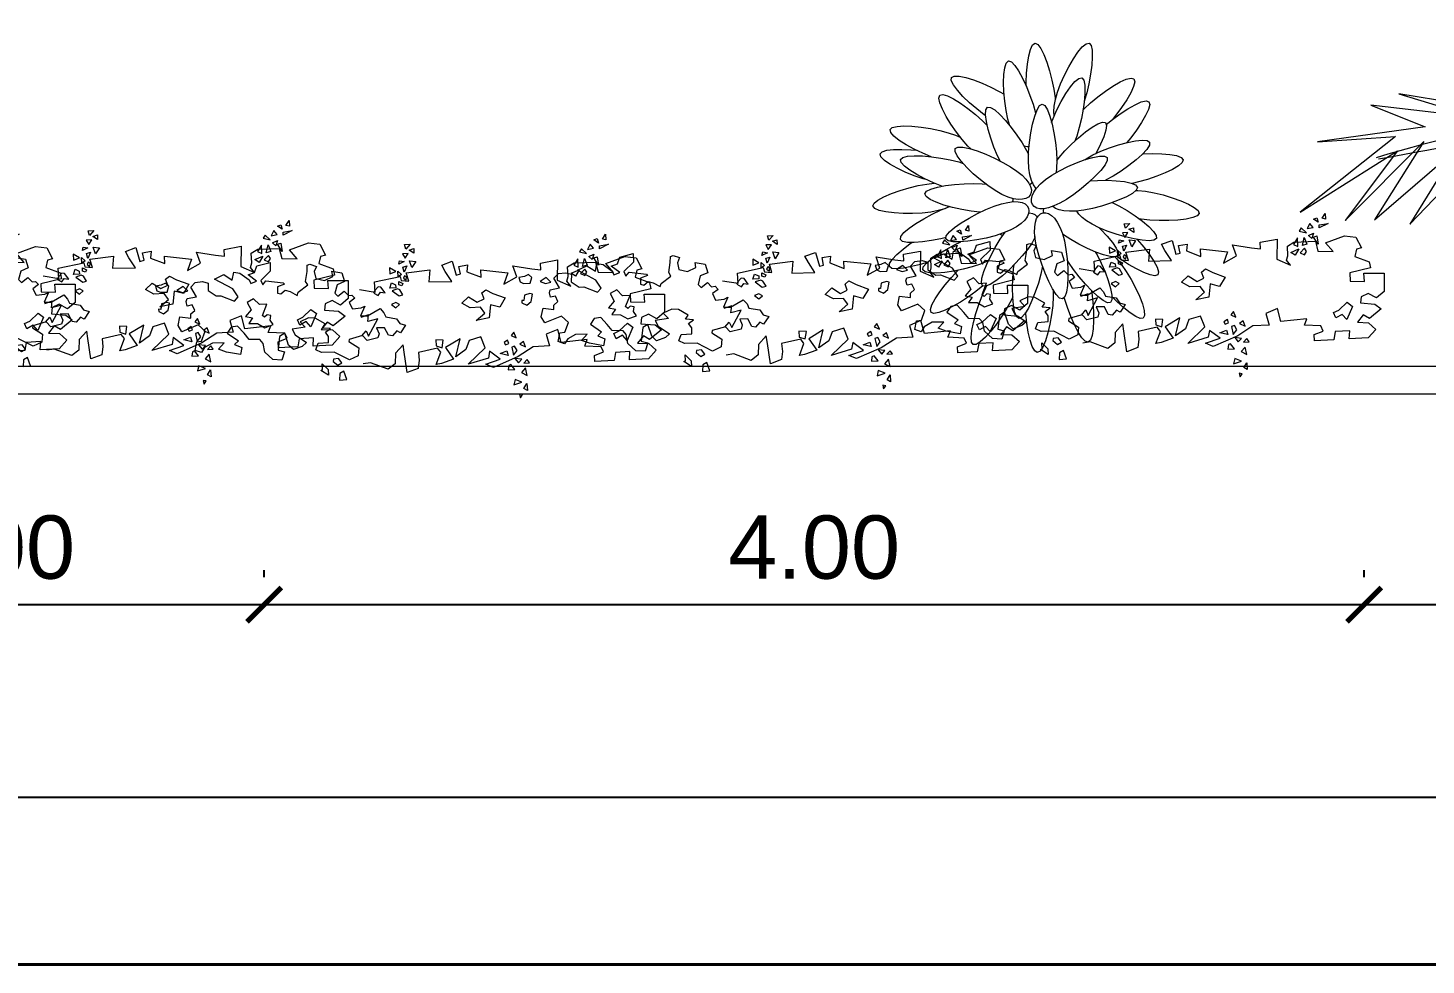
# Model space of a CAD drawing. Header units: millimetres. Extents: x -667 to -468, y -723 to -475.
# Drawn here: x -611.12 to -606.04, y -686.92 to -683.52 of the extents above; entities that cross this region are included whole.
import ezdxf

# ---------------------------------------------------------------- set-up
doc = ezdxf.new("R2010")
doc.units = ezdxf.units.MM
doc.layers.get('0').update_dxf_attribs({"lineweight": 9})
doc.layers.get('Defpoints').update_dxf_attribs({"lineweight": 0})
doc.layers.add('dinding', color=36, linetype='Continuous', lineweight=9)
doc.layers.add('NOTASI', color=250, linetype='Continuous', lineweight=5)
doc.layers.add('KOP', color=1, linetype='Continuous')
doc.layers.add('LANDSCAPE', color=7, linetype='Continuous', lineweight=9, true_color=0x002409)
doc.styles.get("Standard").update_dxf_attribs({"font": 'arial.ttf'})
doc.dimstyles.new('Copy of 1-100', dxfattribs={"dimtxt": 0.23, "dimasz": 0.125, "dimexe": 0.125, "dimexo": 0.1, "dimgap": 0.09, "dimtad": 1, "dimtoh": 1, "dimzin": 0, "dimdsep": 46, "dimtxsty": 'Standard', "dimblk": 'ARCHTICK', "dimcen": 0.09, "dimdle": 0.125, "dimclrt": 2, "dimadec": 0, "dimazin": 0, "dimtfac": 1, "dimtofl": 0, "dimtmove": 0, "dimatfit": 3, "dimldrblk": 'ARCHTICK', "dimfxl": 1, "dimtolj": 1, "dimtzin": 0, "dimarcsym": 0})

# ---------------------------------------------------------------- blocks, each defined once
blk = doc.blocks.new('EW2433')
at = {"layer": 'KOP', "color": 11, "ltscale": 0.1}
for p, q in [((500.4465, -209.5956), (483.0215, -209.5956)), ((483.0239, -209.5931), (500.4441, -209.5931))]:
    blk.add_line(p, q, dxfattribs=at)
blk = doc.blocks.new('_ArchTick')
at = {"color": 0, "linetype": 'ByBlock', "const_width": 0.15}
blk.add_lwpolyline([(-0.5, -0.5), (0.5, 0.5)], dxfattribs=at)
blk = doc.blocks.new('*D969')
at = {"layer": 'Defpoints', "color": 0}
for p in [(-621.7653, -686.3138), (-603.7653, -686.3138), (-603.7653, -686.3138)]:
    blk.add_point(p, dxfattribs=at)
at = {"layer": 'NOTASI', "color": 0, "lineweight": -2}
for p, q in [((-603.7653, -686.2138), (-603.7653, -686.1888)), ((-621.8903, -686.3138), (-603.6403, -686.3138)), ((-621.7653, -686.4138), (-621.7653, -686.4388))]:
    blk.add_line(p, q, dxfattribs=at)
at = {"layer": 'NOTASI', "color": 0, "lineweight": -2, "xscale": 0.125, "yscale": 0.125, "zscale": 0.125, "rotation": 180}
blk.add_blockref('_ArchTick', (-621.7653, -686.3138), dxfattribs=at)
at = {"layer": 'NOTASI', "color": 0, "lineweight": -2, "xscale": 0.125, "yscale": 0.125, "zscale": 0.125}
blk.add_blockref('_ArchTick', (-603.7653, -686.3138), dxfattribs=at)
at = {"layer": 'NOTASI', "color": 2, "insert": (-612.7653, -686.1064), "char_height": 0.23, "attachment_point": 5}
blk.add_mtext('\\A1;18.00', dxfattribs=at)
blk = doc.blocks.new('*D973')
at = {"layer": 'Defpoints', "color": 0}
for p in [(-612.2653, -685.6138), (-610.2653, -685.6138), (-610.2653, -685.6138)]:
    blk.add_point(p, dxfattribs=at)
at = {"layer": 'NOTASI', "color": 0, "lineweight": -2}
for p, q in [((-612.2653, -685.5138), (-612.2653, -685.4888)), ((-610.2653, -685.5138), (-610.2653, -685.4888)), ((-612.3903, -685.6138), (-610.1403, -685.6138))]:
    blk.add_line(p, q, dxfattribs=at)
at = {"layer": 'NOTASI', "color": 0, "lineweight": -2, "xscale": 0.125, "yscale": 0.125, "zscale": 0.125, "rotation": 180}
blk.add_blockref('_ArchTick', (-612.2653, -685.6138), dxfattribs=at)
at = {"layer": 'NOTASI', "color": 0, "lineweight": -2, "xscale": 0.125, "yscale": 0.125, "zscale": 0.125}
blk.add_blockref('_ArchTick', (-610.2653, -685.6138), dxfattribs=at)
at = {"layer": 'NOTASI', "color": 2, "insert": (-611.2653, -685.4064), "char_height": 0.23, "attachment_point": 5}
blk.add_mtext('\\A1;2.00', dxfattribs=at)
blk = doc.blocks.new('*D974')
at = {"layer": 'Defpoints', "color": 0}
for p in [(-610.2653, -685.6138), (-606.2653, -685.6138), (-606.2653, -685.6138)]:
    blk.add_point(p, dxfattribs=at)
at = {"layer": 'NOTASI', "color": 0, "lineweight": -2}
for p, q in [((-610.2653, -685.5138), (-610.2653, -685.4888)), ((-606.2653, -685.5138), (-606.2653, -685.4888)), ((-610.3903, -685.6138), (-606.1403, -685.6138))]:
    blk.add_line(p, q, dxfattribs=at)
at = {"layer": 'NOTASI', "color": 0, "lineweight": -2, "xscale": 0.125, "yscale": 0.125, "zscale": 0.125, "rotation": 180}
blk.add_blockref('_ArchTick', (-610.2653, -685.6138), dxfattribs=at)
at = {"layer": 'NOTASI', "color": 0, "lineweight": -2, "xscale": 0.125, "yscale": 0.125, "zscale": 0.125}
blk.add_blockref('_ArchTick', (-606.2653, -685.6138), dxfattribs=at)
at = {"layer": 'NOTASI', "color": 2, "insert": (-608.2653, -685.4064), "char_height": 0.23, "attachment_point": 5}
blk.add_mtext('\\A1;4.00', dxfattribs=at)
blk = doc.blocks.new('*D975')
at = {"layer": 'Defpoints', "color": 0}
for p in [(-606.2653, -685.6138), (-604.7653, -685.6138), (-604.7653, -685.6138)]:
    blk.add_point(p, dxfattribs=at)
at = {"layer": 'NOTASI', "color": 0, "lineweight": -2}
for p, q in [((-606.2653, -685.5138), (-606.2653, -685.4888)), ((-604.7653, -685.5138), (-604.7653, -685.4888)), ((-606.3903, -685.6138), (-604.6403, -685.6138))]:
    blk.add_line(p, q, dxfattribs=at)
at = {"layer": 'NOTASI', "color": 0, "lineweight": -2, "xscale": 0.125, "yscale": 0.125, "zscale": 0.125, "rotation": 180}
blk.add_blockref('_ArchTick', (-606.2653, -685.6138), dxfattribs=at)
at = {"layer": 'NOTASI', "color": 0, "lineweight": -2, "xscale": 0.125, "yscale": 0.125, "zscale": 0.125}
blk.add_blockref('_ArchTick', (-604.7653, -685.6138), dxfattribs=at)
at = {"layer": 'NOTASI', "color": 2, "insert": (-605.5153, -685.4064), "char_height": 0.23, "attachment_point": 5}
blk.add_mtext('\\A1;1.50', dxfattribs=at)
blk = doc.blocks.new('fg')
for points in [[(1357.3, 1853.5), (1357, 1875.9), (1359.6, 1937.7), (1365.3, 1996.7), (1373.9, 2049.1), (1385.2, 2091.6), (1399, 2120.3), (1415.1, 2131.9), (1433.2, 2123.7), (1452.5, 2098.3), (1472.1, 2058.9), (1491.2, 2009.2), (1508.9, 1952.6), (1524.4, 1892.6), (1536.8, 1832.6), (1545.2, 1776.3)], [(1539.8, 1660.5), (1537.5, 1686.9), (1539.5, 1723.9), (1547, 1766.5), (1560.6, 1814.8), (1580.5, 1868.2), (1605.4, 1924), (1633.6, 1979), (1663.5, 2030.2), (1693.3, 2074.2), (1721.3, 2108), (1745.9, 2128.3), (1765.4, 2132), (1778.3, 2117.1), (1785.2, 2085.9), (1786.5, 2041.9), (1783.1, 1988.8), (1775.4, 1930), (1764.4, 1869), (1750.5, 1809.4), (1734.5, 1754.7)], [(1250.8, 1596), (1238.1, 1638.9), (1226.5, 1694.6), (1217.8, 1755.1), (1212.4, 1816.8), (1210.4, 1875.9), (1212.2, 1929.1), (1217.9, 1972.6), (1227.9, 2002.9), (1242.4, 2016.4), (1261.3, 2010.7), (1283.7, 1988), (1308.3, 1951.5), (1333.7, 1904.7), (1358.6, 1850.8), (1381.7, 1793.3), (1401.7, 1735.5), (1417.3, 1680.7)], [(1093.9, 1661.3), (1084.6, 1667.6), (1036.2, 1705), (989.4, 1745.4), (946.7, 1786.5), (911, 1825.8), (884.8, 1861), (870.8, 1889.7), (871.8, 1909.5), (889.3, 1918.6), (921.3, 1917.9), (964.3, 1908.8), (1015.1, 1892.9), (1070.5, 1871.7), (1127.2, 1846.5), (1181.8, 1819), (1213.8, 1800.6)], [(1522.4, 1617.7), (1532, 1643.2), (1557.1, 1698.9), (1585.5, 1753.8), (1615.5, 1804.9), (1645.5, 1848.8), (1673.6, 1882.5), (1698.3, 1902.8), (1717.7, 1906.4), (1730.7, 1891.4), (1737.4, 1860.2), (1738.6, 1816.3), (1735, 1763.1), (1727.2, 1704.3), (1715.9, 1643.4), (1701.8, 1583.8), (1685.7, 1529.1)], [(1725.8, 1696.9), (1733.7, 1705.8), (1775, 1744.9), (1821.9, 1784.1), (1871.5, 1821.1), (1920.8, 1853.9), (1966.9, 1880.3), (2007, 1898.3), (2038, 1905.8), (2057.1, 1900.6), (2062.2, 1881.4), (2054.6, 1850.4), (2036.5, 1810.4), (2010, 1764.1), (1977.3, 1714.7), (1940.5, 1664.8), (1917.9, 1637)], [(996.7, 1445.5), (978.5, 1463), (941, 1505.8), (903.7, 1554.2), (868.6, 1605.2), (837.8, 1655.7), (813.1, 1702.9), (796.7, 1743.6), (790.5, 1774.9), (796.4, 1793.8), (815.7, 1798.1), (846.4, 1789.3), (885.8, 1769.7), (930.9, 1741.4), (979.1, 1706.8), (1027.5, 1668.1), (1073.4, 1627.6), (1104.6, 1596.9)], [(1422.2, 1188.2), (1419.7, 1190.6), (1404.8, 1212.6), (1392, 1241.3), (1381.8, 1277), (1374.9, 1319.7), (1372, 1369.8), (1373.3, 1426.7), (1378.6, 1487.6), (1387.3, 1548.8), (1398.8, 1606.9), (1412.6, 1658.3), (1428.1, 1699.4), (1444.7, 1726.6), (1461.8, 1736.5), (1479, 1726.6), (1495.7, 1699.4), (1511.3, 1658.3), (1525.4, 1606.9), (1537.4, 1548.8), (1546.9, 1487.6), (1553.2, 1426.7), (1556, 1369.8)], [(1545.2, 1776.3), (1546.3, 1762.3)], [(1734.5, 1754.7), (1733.5, 1751.8)], [(1877.6, 1603.9), (1918.4, 1637.4), (1968.3, 1674), (2017.8, 1706.4), (2064.2, 1732.5), (2104.4, 1750.1), (2135.5, 1757.3), (2154.6, 1752), (2159.5, 1732.8), (2151.6, 1701.8), (2133.2, 1661.9), (2106.3, 1615.9), (2073.2, 1566.7), (2036, 1517.1), (2010.5, 1486.4)], [(1187.9, 1367.3), (1171.5, 1400.5), (1147.9, 1456.8), (1127.1, 1515.1), (1110.2, 1571.8), (1098.5, 1623.7), (1093.1, 1667.3), (1095.1, 1699.1), (1105.7, 1715.9), (1125.5, 1715.1), (1152.9, 1698.7), (1185.9, 1669.6), (1222.2, 1630.7), (1259.9, 1584.9), (1296.8, 1535.1), (1330.8, 1484.2), (1359.7, 1435.1)], [(1417.3, 1680.7), (1418.6, 1674.3)], [(739.8, 1394.5), (685.5, 1416.9), (629.6, 1443.5), (577.6, 1471.9), (532.8, 1500.4), (498.2, 1527.5), (477.1, 1551.5), (472.9, 1570.8), (487.4, 1584.3), (518.4, 1592), (562.3, 1594.6), (615.5, 1592.7), (674.6, 1586.8), (735.8, 1577.4), (795.8, 1565.3), (851, 1550.9)], [(851, 1550.9), (898.4, 1534.8), (929.1, 1521.2)], [(1556, 1367.2), (1571.5, 1388.8), (1608.5, 1432.1), (1651.1, 1476), (1696.5, 1517.9), (1742.1, 1555.7), (1785.3, 1586.8), (1823.2, 1608.9), (1853.3, 1619.6), (1872.8, 1616.4), (1879.9, 1597.9), (1875.6, 1566.2), (1861.8, 1524.5), (1840.2, 1475.8), (1812.9, 1423.1), (1807.6, 1414.1)], [(1376.2, 1459.5), (1363.4, 1458.8), (1344.6, 1463.8), (1341.8, 1465.5)], [(1685.7, 1529.1), (1673.5, 1496.6)], [(1738.2, 1375), (1746.9, 1381.2), (1790.5, 1406.1), (1842, 1430.2), (1898.9, 1452.6), (1957.6, 1472), (2014.8, 1487.6), (2066.9, 1498.1), (2110.6, 1502.5), (2142.4, 1499.8), (2158.9, 1488.8), (2157.7, 1469), (2140.7, 1442), (2110.8, 1409.7), (2071.1, 1374.3), (2024.4, 1337.6), (1973.8, 1301.9), (1922.1, 1269.1), (1872.7, 1241.5)], [(713.4, 1243.9), (687.1, 1251.1), (629.4, 1271.1), (572.1, 1294.5), (518.6, 1319.8), (472.1, 1345.6), (436, 1370.6), (413.6, 1393.4), (408.2, 1412.4), (422, 1426.7), (452.5, 1436.2), (496.1, 1441.3), (549.4, 1442.5), (608.6, 1440), (643.9, 1436.7)], [(810.2, 1202.6), (754.9, 1224.6), (698.8, 1250.6), (646.5, 1278.4), (601.3, 1306.4), (566.4, 1333.1), (545.1, 1356.9), (540.6, 1376.1), (555, 1389.7), (585.9, 1397.8), (629.8, 1400.9), (683, 1399.6), (742.1, 1394.3), (803.5, 1385.7), (863.6, 1374.3), (918.9, 1360.5)], [(1184.9, 1373.5), (1180.8, 1370.9)], [(1359.7, 1435.1), (1372.9, 1408.5)], [(1556, 1369.8), (1554.9, 1319.7), (1551.7, 1291.4)], [(2113.8, 1413), (2116.6, 1413.2), (2178.4, 1415.4), (2237.6, 1414.2), (2290.6, 1409.6), (2333.8, 1401.6), (2363.5, 1390), (2376.3, 1374.8), (2369.5, 1356.2), (2345.6, 1335), (2307.9, 1312.5), (2259.8, 1289.6), (2204.7, 1267.6), (2146, 1247.6), (2087.2, 1230.6), (2044.7, 1220.9)], [(918.9, 1360.5), (948, 1351)], [(858.5, 1070.6), (827.9, 1057.2), (786.5, 1044.7), (737.3, 1035), (680.7, 1028.7), (619.6, 1025.8), (557.8, 1026.3), (498.7, 1029.9), (445.9, 1036.7), (403.1, 1046.5), (373.9, 1059.3), (361.8, 1075), (369.3, 1093.3), (394.1, 1113.4), (432.7, 1134.4), (481.7, 1155.3), (537.7, 1175), (597.1, 1192.6), (656.5, 1207), (712.6, 1217.4)], [(1061.1, 1034.7), (1056.9, 1034.8), (1000.2, 1040.8), (940, 1051), (879.6, 1064.6), (822.7, 1080.7), (772.6, 1098.6), (732.9, 1117.3), (707, 1136.1), (698.6, 1154), (709.8, 1170.3), (738.3, 1184.7), (780.5, 1197), (832.9, 1206.9), (891.7, 1214.2), (953.6, 1218.7), (1014.8, 1220.1), (1071.7, 1218.3)], [(712.6, 1217.4), (759.8, 1222.7)], [(1071.7, 1218.3), (1097.5, 1215.6)], [(1397.6, 1228.6), (1393.8, 1222.7), (1380.3, 1212.3)], [(1774.4, 1238.1), (1821.2, 1241), (1883, 1241.6), (1942.2, 1238.9), (1995, 1232.9), (2038, 1223.7), (2067.4, 1211.4), (2079.7, 1195.9), (2072.5, 1177.5), (2048.1, 1156.9), (2009.8, 1135.3), (1961.1, 1113.7), (1905.4, 1093.2), (1846.3, 1074.7), (1787.1, 1059.3), (1731.2, 1048)], [(1270.3, 1123.7), (1271, 1116.3), (1267.3, 1102)], [(1916, 1097), (1959.8, 1075.3), (2012.7, 1044.7), (2064.6, 1010.9), (2112.3, 975.9), (2153, 941.6), (2183.7, 910.2), (2201.4, 883.7), (2203.1, 863.9), (2186.8, 852.6), (2155.1, 849), (2111.3, 852.2), (2058.8, 861.2), (2001, 874.9), (1941.5, 892.3), (1883.7, 912.2), (1830.9, 933.8)], [(2070.2, 1175.5), (2081.5, 1175.5), (2131.4, 1170.9), (2187.5, 1161), (2246.8, 1146.6), (2306.1, 1128.8), (2361.8, 1108.6), (2410.5, 1087.3), (2448.8, 1065.8), (2473.2, 1045.3), (2480.4, 1026.8), (2468, 1011.3), (2438.6, 999), (2395.6, 989.7), (2342.7, 983.5), (2283.4, 980.4), (2221.5, 980.3), (2160.3, 983.1), (2103.6, 989)], [(836.5, 871), (802.3, 862.1), (741.7, 849.8), (683.1, 841.3), (630.1, 837.1), (586.2, 837.9), (554.9, 844.4), (539.9, 857.3), (543.4, 876.8), (563.5, 901.6), (597, 930.1), (640.7, 960.5), (691.5, 991.3), (746, 1020.7), (801.2, 1047.1), (854, 1068.7)], [(854, 1068.7), (859.1, 1070.4)], [(1372.9, 1028.3), (1379.6, 1029.4), (1398, 1026.9), (1413.3, 1019.1), (1425.4, 1006.2), (1428.6, 999.2)], [(1472.2, 1030.8), (1469.8, 1042.9), (1471.3, 1057.3)], [(1731.2, 1048), (1681.5, 1041.7), (1638.5, 1040.1), (1602.1, 1042.7), (1572.1, 1049), (1548.4, 1058.5), (1530.9, 1070.8), (1529.6, 1072.4)], [(1830.9, 933.8), (1786.1, 956.1), (1749.4, 978.5), (1720.5, 1000.9), (1699, 1022.7), (1685.6, 1042.2)], [(1828.2, 935.2), (1842.1, 922), (1882.9, 879.1), (1916.9, 838.2), (1941.5, 801.9), (1954.2, 772.6), (1952.3, 752.8), (1934.3, 744.5), (1902.5, 746.7), (1859.9, 757.6), (1809.8, 775.8), (1755.4, 799.5), (1700, 827.2), (1646.6, 857.1), (1598.5, 887.7)], [(2103.6, 989), (2091.5, 991.1)], [(717.5, 711), (670.1, 695.8), (612.9, 680.8), (560.6, 670.7), (516.9, 666.7), (485.1, 669.8), (468.8, 680.9), (470.2, 700.6), (487.4, 727.5), (517.6, 759.5), (557.6, 794.6), (604.6, 830.8), (614.1, 837.4)], [(1112.1, 719.6), (1107, 716.8), (1060.8, 697.3), (1006.7, 679.5), (947.5, 664.1), (886.9, 651.8), (828.3, 643.3), (775.3, 639.1), (731.4, 639.9), (700.2, 646.4), (685.1, 659.3), (688.7, 678.8), (708.8, 703.6), (742.3, 732.1), (786, 762.5), (836.7, 793.3), (891.3, 822.7), (931.7, 842)], [(1414.7, 873.5), (1395, 836.4), (1367.2, 794.7), (1331.8, 750.1), (1290.9, 704.7), (1247, 661.1), (1202.8, 621.7), (1160.8, 589), (1123.7, 565.6), (1094, 553.9), (1074.4, 556.3), (1066.6, 574.6), (1069.8, 606.3), (1082.1, 648.5), (1101.8, 698), (1127.3, 751.6), (1156.6, 806.2), (1188.3, 858.6), (1220.4, 905.7)], [(1187.5, 892.1), (1200.2, 886.4), (1204.6, 882.6)], [(1598.5, 887.7), (1593.6, 891.4)], [(2078.2, 857.9), (2080.5, 855.5), (2120.8, 808.5), (2156.8, 761.5), (2186.3, 717.2), (2207, 678.5), (2216.5, 648), (2212.6, 628.6), (2193.8, 622.3), (2162.4, 627.7), (2121.2, 643.1), (2073.3, 666.4), (2021.7, 695.8), (1969.5, 729.1), (1942.4, 748.3)], [(1805.5, 777.7), (1817.3, 757.6), (1844.8, 703), (1869.5, 646.3), (1890.3, 590.9), (1905.5, 539.9), (1914, 496.8), (1914.2, 464.9), (1904.7, 447.5), (1884.9, 446.9), (1856.4, 461.3), (1821.6, 488.1), (1782.6, 524.4), (1741.8, 567.5), (1701.6, 614.6), (1664.2, 663.1), (1631.9, 710)], [(1933.2, 744.6), (1943.1, 734.8), (1974.9, 696.1), (2007.3, 649.3), (2038.8, 596.9), (2067.9, 542.3), (2092.7, 488.5), (2111.8, 438.9), (2123.5, 396.6), (2126.1, 364.7), (2118, 346.7), (2098.3, 344.6), (2068.8, 356.8), (2032, 380.8), (1990.4, 414.1), (1946.5, 454), (1914, 486.6)], [(1075.1, 556.2), (1075, 556.1), (1031.1, 519.9), (981.6, 484), (929.7, 450.5), (878.2, 421.1), (830.4, 397.9), (789.2, 382.7), (757.7, 377.3), (739, 383.8), (735.3, 403.3), (744.9, 433.7), (765.8, 472.4), (795.3, 516.7), (831.4, 563.9), (871.4, 611.1), (913.3, 655.8), (915.1, 657.5)], [(1463.5, 683.6), (1452.6, 632.5), (1436.2, 573.6), (1416.3, 515), (1394.2, 460.1), (1371.2, 412.2), (1348.4, 374.6), (1327, 350.9), (1308.4, 344.4), (1293.3, 357.3), (1282, 387.1), (1274.2, 430.4), (1269.9, 483.5), (1268.8, 542.8), (1270.8, 604.7), (1275.8, 665.7), (1279.6, 693.6)], [(1271.2, 685.2), (1277.8, 680.3)], [(1631.9, 710), (1623.5, 724.4)], [(1095.3, 544.2), (1102.3, 557.1)], [(1269.8, 484.6), (1259.3, 460.5), (1232.2, 410.4), (1199.8, 358.6), (1164.2, 308), (1127.5, 261.5), (1091.9, 222), (1059.4, 192.4), (1032.2, 175.7), (1012.5, 174.7), (1001.7, 191.3), (999.2, 223.2), (1004, 266.9), (1014.8, 319), (1030.5, 376.2), (1049.9, 435.1), (1071.9, 492.2), (1095.3, 544.2)], [(1532.1, 531.6), (1533.1, 486.3), (1529.6, 429.5), (1522, 368.9), (1511, 308), (1497.3, 250.4), (1481.7, 199.6), (1464.7, 159.1), (1447.1, 132.5), (1429.5, 123.2), (1412.8, 133.8), (1397.1, 161.6), (1383.1, 203.3), (1370.9, 255.1), (1361.1, 313.6), (1353.9, 375.2), (1353.4, 382.8)], [(1779.9, 527.2), (1782.8, 511.4), (1790.2, 450.7), (1794.3, 389), (1795, 329.8), (1792.1, 276.7), (1785.4, 233.3), (1774.8, 203.2), (1760, 190), (1741.2, 196.1), (1719.3, 219.4), (1695.5, 256.4), (1671.2, 303.7), (1647.4, 358.1), (1625.6, 416.1), (1606.8, 474.3), (1604.8, 481.8)]]:
    blk.add_lwpolyline(points)
for points in [[(1255.5, 1329.8), (1297, 1301.7), (1330.3, 1274.6), (1356, 1248.6), (1374.4, 1224), (1385.9, 1201.2), (1390.9, 1180.4), (1389.9, 1161.9), (1383.3, 1146), (1371.4, 1133), (1354.4, 1123.6), (1332.6, 1118.2), (1306, 1117.6), (1274.9, 1122.3), (1239.4, 1133), (1199.7, 1150.3), (1156, 1174.9), (1108.8, 1206.8), (1060.5, 1244.2), (1013.7, 1284.6), (971, 1325.7), (935.2, 1365), (909, 1400.2), (895, 1428.9), (896, 1448.7), (913.6, 1457.8), (945.5, 1457.1), (988.6, 1448), (1039.4, 1432.1), (1094.8, 1410.9), (1151.4, 1385.7), (1206.1, 1358.2)], [(1619.4, 1118), (1576, 1093), (1537, 1074.9), (1502.4, 1063.1), (1472.3, 1057.3), (1446.7, 1057), (1425.8, 1061.5), (1409.6, 1070.5), (1398.2, 1083.5), (1391.8, 1099.9), (1390.7, 1119.3), (1395.4, 1141.2), (1406.5, 1165.4), (1424.3, 1191.3), (1449.5, 1218.5), (1482.4, 1246.6), (1523.6, 1275.2), (1572.9, 1303.7), (1627.7, 1330.8), (1684.5, 1355.3), (1740.1, 1375.7), (1791.1, 1390.6), (1834.3, 1398.8), (1866.2, 1398.8), (1883.6, 1389.3), (1884.1, 1369.5), (1869.4, 1341.1), (1842.5, 1306.3), (1805.9, 1267.6), (1762.6, 1227.1), (1715.2, 1187.1), (1666.6, 1150)], [(1148.9, 1073.1), (1196.4, 1088.8), (1238.3, 1098.5), (1274.6, 1102.9), (1305.2, 1102.4), (1330.3, 1097.6), (1349.9, 1088.8), (1363.9, 1076.7), (1372.4, 1061.7), (1375.4, 1044.3), (1372.5, 1025.1), (1363.3, 1004.6), (1347.6, 983.2), (1324.8, 961.5), (1294.6, 940), (1256.6, 919.2), (1210.4, 899.7), (1156.3, 881.9), (1097.2, 866.5), (1036.6, 854.2), (978, 845.7), (924.9, 841.5), (881, 842.3), (849.8, 848.8), (834.8, 861.7), (838.3, 881.2), (858.4, 906), (891.9, 934.5), (935.6, 964.9), (986.3, 995.7), (1040.9, 1025.1), (1096.1, 1051.5)], [(1425.2, 810.5), (1416, 859.8), (1411.9, 902.6), (1412.4, 939.1), (1417, 969.4), (1425.1, 993.6), (1436.4, 1011.8), (1450.3, 1024.1), (1466.3, 1030.5), (1483.9, 1031.2), (1502.5, 1025.8), (1521.7, 1014), (1540.8, 995.5), (1559.3, 970), (1576.5, 937.2), (1592.1, 896.8), (1605.3, 848.4), (1615.7, 792.4), (1623, 731.8), (1627.1, 670.1), (1627.8, 610.8), (1624.9, 557.7), (1618.3, 514.4), (1607.6, 484.3), (1592.9, 471.1), (1574, 477.2), (1552.1, 500.4), (1528.4, 537.4), (1504, 584.8), (1480.3, 639.2), (1458.4, 697.1), (1439.6, 755.4)]]:
    blk.add_lwpolyline(points, close=True)
blk = doc.blocks.new('SEMAK')
at = {"layer": 'LANDSCAPE', "lineweight": 5}
for p, q in [((489.1515, 51.826), (489.1637, 51.8539)), ((489.1726, 51.8034), (489.1515, 51.826)), ((489.1637, 51.8539), (489.1681, 51.8928)), ((489.1681, 51.8928), (489.1987, 51.8848)), ((489.2113, 51.817), (489.1726, 51.8034)), ((489.1987, 51.8848), (489.2107, 51.8621)), ((489.2107, 51.8621), (489.2113, 51.817)), ((489.281, 51.8239), (489.2891, 51.8589)), ((489.2865, 51.8048), (489.281, 51.8239)), ((489.3339, 51.8163), (489.2865, 51.8048)), ((489.2891, 51.8589), (489.326, 51.8656)), ((489.3244, 51.8801), (489.3394, 51.8793)), ((489.326, 51.8656), (489.3244, 51.8801)), ((489.3569, 51.848), (489.3339, 51.8163)), ((489.3394, 51.8793), (489.3569, 51.848)), ((489.1786, 51.7071), (489.2037, 51.7504)), ((489.2109, 51.6773), (489.1786, 51.7071)), ((489.2037, 51.7504), (489.2187, 51.7138)), ((489.2187, 51.7138), (489.2109, 51.6773)), ((489.4406, 51.7543), (489.3831, 51.7393)), ((489.3831, 51.7393), (489.3961, 51.6673)), ((489.4831, 51.7318), (489.4406, 51.7543)), ((489.4431, 51.6193), (489.4831, 51.7318)), ((489.1559, 51.6245), (489.1524, 51.5763)), ((489.1856, 51.6563), (489.1559, 51.6245)), ((489.2529, 51.6208), (489.1856, 51.6563)), ((489.2621, 51.6843), (489.2529, 51.6208)), ((489.2826, 51.6915), (489.2621, 51.6843)), ((489.3124, 51.686), (489.2826, 51.6915)), ((489.3069, 51.6525), (489.3124, 51.686)), ((489.3441, 51.6375), (489.3069, 51.6525)), ((489.3664, 51.6655), (489.3441, 51.6375)), ((489.3961, 51.6673), (489.3664, 51.6655)), ((489.4881, 51.5743), (489.4431, 51.6193)), ((489.5556, 51.6343), (489.5531, 51.6018)), ((489.6131, 51.6493), (489.5556, 51.6343)), ((489.6306, 51.6068), (489.6131, 51.6493)), ((489.1524, 51.5763), (489.1654, 51.537)), ((489.1654, 51.537), (489.2156, 51.5408)), ((489.2156, 51.5408), (489.2546, 51.4885)), ((489.5531, 51.6018), (489.4881, 51.5743)), ((489.5706, 51.5293), (489.5981, 51.5843)), ((489.5731, 51.4518), (489.5706, 51.5293)), ((489.5981, 51.5843), (489.6306, 51.6068)), ((489.1406, 51.4943), (489.1131, 51.4293)), ((489.1131, 51.4293), (489.1531, 51.3743)), ((489.2131, 51.3743), (489.1406, 51.4943)), ((489.2546, 51.4885), (489.2546, 51.457)), ((489.2546, 51.457), (489.2956, 51.3668)), ((489.4706, 51.3993), (489.5081, 51.4268)), ((489.5081, 51.4268), (489.5631, 51.3543)), ((489.6131, 51.4918), (489.5731, 51.4518)), ((489.6356, 51.4393), (489.6131, 51.4918)), ((489.6574, 51.346), (489.6356, 51.4393)), ((489.1531, 51.3743), (489.1006, 51.3618)), ((489.1006, 51.3618), (489.1099, 51.321)), ((489.2681, 51.3418), (489.2131, 51.3743)), ((489.2956, 51.3668), (489.2681, 51.3418)), ((489.4649, 51.3545), (489.4706, 51.3993)), ((489.5154, 51.3138), (489.4649, 51.3545)), ((489.5631, 51.3543), (489.5874, 51.381)), ((489.5874, 51.381), (489.6099, 51.3335)), ((489.6099, 51.3335), (489.6574, 51.346)), ((489.1099, 51.321), (489.1581, 51.2618)), ((489.1239, 51.267), (489.1109, 51.2223)), ((489.1699, 51.211), (489.1239, 51.267)), ((489.1581, 51.2618), (489.1831, 51.2518)), ((489.1831, 51.2518), (489.1699, 51.211)), ((489.2864, 51.2373), (489.3086, 51.282)), ((489.3271, 51.2), (489.2864, 51.2373)), ((489.3086, 51.282), (489.3609, 51.2578)), ((489.3609, 51.2578), (489.4036, 51.2988)), ((489.4036, 51.2988), (489.4149, 51.2523)), ((489.4149, 51.2523), (489.4501, 51.2783)), ((489.4501, 51.2783), (489.4539, 51.2205)), ((489.5581, 51.282), (489.5154, 51.3138)), ((489.5636, 51.2095), (489.5581, 51.282)), ((489.0664, 51.2055), (489.0479, 51.1135)), ((489.1109, 51.2223), (489.0664, 51.2055)), ((489.1056, 51.1155), (489.1651, 51.1823)), ((489.1651, 51.1823), (489.1966, 51.1713)), ((489.1966, 51.1713), (489.1706, 51.1488)), ((489.1706, 51.1488), (489.1894, 51.0325)), ((489.3271, 51.1498), (489.3271, 51.2)), ((489.4016, 51.1833), (489.3271, 51.1498)), ((489.3989, 51.152), (489.4149, 51.1703)), ((489.4049, 51.127), (489.3989, 51.152)), ((489.4149, 51.1703), (489.4016, 51.1833)), ((489.4539, 51.2205), (489.4854, 51.1723)), ((489.4854, 51.1723), (489.4669, 51.1145)), ((489.5896, 51.189), (489.5636, 51.2095)), ((489.6494, 51.1815), (489.5896, 51.189)), ((489.7014, 51.1293), (489.6494, 51.1815)), ((489.0479, 51.1135), (489.1056, 51.1155)), ((489.1989, 51.025), (489.2156, 51.0735)), ((489.2156, 51.0735), (489.2564, 51.0755)), ((489.2639, 51.053), (489.2396, 51.0233)), ((489.2564, 51.0755), (489.2639, 51.053)), ((489.4359, 51.133), (489.4049, 51.127)), ((489.4669, 51.1145), (489.4359, 51.133)), ((489.5284, 51.04), (489.5489, 51.0755)), ((489.5489, 51.0755), (489.6399, 51.0903)), ((489.6399, 51.0903), (489.6531, 51.0475)), ((489.6531, 51.0475), (489.7089, 51.068)), ((489.7089, 51.068), (489.7014, 51.1293)), ((489.1894, 51.0325), (489.1989, 51.025)), ((489.2396, 51.0233), (489.2509, 50.9898)), ((489.2509, 50.9898), (489.2789, 50.9433)), ((489.4959, 50.9), (489.5046, 50.9895)), ((489.5046, 50.9895), (489.5439, 50.971)), ((489.6101, 51.0178), (489.5284, 51.04)), ((489.5439, 50.971), (489.5991, 50.8968)), ((489.6419, 50.9878), (489.6101, 51.0178)), ((489.6234, 50.9265), (489.6419, 50.9878)), ((489.0796, 50.865), (489.0741, 50.8463)), ((489.1206, 50.8688), (489.0796, 50.865)), ((489.1876, 50.8818), (489.1206, 50.8688)), ((489.2119, 50.8688), (489.1876, 50.8818)), ((489.2584, 50.9358), (489.2119, 50.8688)), ((489.2789, 50.9433), (489.2584, 50.9358)), ((489.4336, 50.8745), (489.4576, 50.9328)), ((489.4386, 50.8295), (489.4336, 50.8745)), ((489.4576, 50.9328), (489.4959, 50.9)), ((489.5991, 50.8968), (489.6234, 50.9265)), ((489.0741, 50.8463), (489.0909, 50.8035)), ((489.0909, 50.8035), (489.1244, 50.8203)), ((489.1244, 50.8203), (489.1709, 50.813)), ((489.1709, 50.813), (489.1876, 50.7553)), ((489.4801, 50.7653), (489.4386, 50.8295)), ((489.5076, 50.7853), (489.4801, 50.7653)), ((489.5141, 50.731), (489.5076, 50.7853)), ((489.5366, 50.766), (489.5141, 50.731)), ((489.5666, 50.746), (489.5366, 50.766)), ((489.6081, 50.8193), (489.6066, 50.7485)), ((489.6506, 50.8368), (489.6081, 50.8193)), ((489.6706, 50.7993), (489.6506, 50.8368)), ((489.6731, 50.7143), (489.6706, 50.7993)), ((489.7864, 50.7995), (489.7471, 50.7995)), ((489.7471, 50.7995), (489.7881, 50.7603)), ((489.7919, 50.8105), (489.7864, 50.7995)), ((489.8274, 50.7603), (489.7919, 50.8105)), ((489.1281, 50.7013), (489.1429, 50.6343)), ((489.1634, 50.6975), (489.1281, 50.7013)), ((489.1876, 50.7553), (489.1634, 50.6975)), ((489.2024, 50.6193), (489.2211, 50.6715)), ((489.2211, 50.6715), (489.2769, 50.6883)), ((489.2994, 50.6695), (489.2676, 50.6248)), ((489.2769, 50.6883), (489.2994, 50.6695)), ((489.6066, 50.7485), (489.5666, 50.746)), ((489.7306, 50.6143), (489.6731, 50.7143)), ((489.7186, 50.6883), (489.7206, 50.7218)), ((489.7484, 50.666), (489.7186, 50.6883)), ((489.7206, 50.7218), (489.7354, 50.7238)), ((489.7354, 50.7238), (489.7634, 50.694)), ((489.7634, 50.694), (489.7484, 50.666)), ((489.7881, 50.7603), (489.8274, 50.7603)), ((489.8049, 50.656), (489.8194, 50.6835)), ((489.8194, 50.6835), (489.8644, 50.6885)), ((489.8644, 50.6885), (489.8619, 50.6385)), ((489.1429, 50.6343), (489.2024, 50.6193)), ((489.2676, 50.6248), (489.2974, 50.5988)), ((489.2974, 50.5988), (489.2956, 50.5745)), ((489.3179, 50.556), (489.3441, 50.595)), ((489.3441, 50.595), (489.3886, 50.5765)), ((489.3886, 50.5765), (489.3849, 50.517)), ((489.5719, 50.5175), (489.5931, 50.6093)), ((489.5931, 50.6093), (489.6081, 50.6118)), ((489.6081, 50.6118), (489.6531, 50.5468)), ((489.7056, 50.5543), (489.7306, 50.6143)), ((489.8619, 50.6385), (489.8049, 50.656)), ((489.2606, 50.5228), (489.2836, 50.4173)), ((489.2956, 50.5745), (489.3179, 50.556)), ((489.3739, 50.4928), (489.4389, 50.5243)), ((489.3849, 50.517), (489.3739, 50.4928)), ((489.4339, 50.4693), (489.4489, 50.5228)), ((489.4389, 50.5243), (489.4409, 50.4778)), ((489.5744, 50.5228), (489.5409, 50.4923)), ((489.5409, 50.4923), (489.5789, 50.4768)), ((489.6074, 50.489), (489.5719, 50.5175)), ((489.5934, 50.4145), (489.6074, 50.489)), ((489.6531, 50.5468), (489.7056, 50.5543)), ((489.7576, 50.4728), (489.7626, 50.5228)), ((489.2156, 50.4188), (489.1866, 50.2448)), ((489.2836, 50.4173), (489.2156, 50.4188)), ((489.2491, 50.396), (489.2751, 50.422)), ((489.2529, 50.3773), (489.2491, 50.396)), ((489.2751, 50.422), (489.2901, 50.4275)), ((489.3086, 50.3978), (489.2864, 50.381)), ((489.2901, 50.4275), (489.3086, 50.3978)), ((489.4409, 50.4778), (489.3961, 50.3903)), ((489.3961, 50.3903), (489.4259, 50.366)), ((489.4794, 50.4768), (489.4339, 50.4693)), ((489.4644, 50.4083), (489.4794, 50.4768)), ((489.5789, 50.4768), (489.4644, 50.4083)), ((489.5246, 50.42), (489.5654, 50.4053)), ((489.5264, 50.366), (489.5246, 50.42)), ((489.5654, 50.4053), (489.5934, 50.4145)), ((489.8076, 50.3578), (489.7576, 50.4728)), ((489.1256, 50.3123), (489.1666, 50.3123)), ((489.1526, 50.2713), (489.1256, 50.3123)), ((489.1666, 50.3123), (489.1526, 50.2713)), ((489.2616, 50.3183), (489.2276, 50.3048)), ((489.2276, 50.3048), (489.2411, 50.2773)), ((489.2919, 50.3513), (489.2529, 50.3773)), ((489.2616, 50.2773), (489.2616, 50.3183)), ((489.2696, 50.2655), (489.2806, 50.3028)), ((489.2806, 50.3028), (489.3179, 50.258)), ((489.2864, 50.381), (489.2919, 50.3513)), ((489.3609, 50.2823), (489.3719, 50.312)), ((489.3719, 50.312), (489.3961, 50.2843)), ((489.4259, 50.366), (489.4539, 50.355)), ((489.4539, 50.355), (489.4706, 50.2823)), ((489.5786, 50.342), (489.5264, 50.366)), ((489.5526, 50.286), (489.5841, 50.3158)), ((489.5841, 50.3158), (489.5786, 50.342)), ((489.6476, 50.2478), (489.7026, 50.3028)), ((489.7026, 50.3028), (489.7726, 50.3078)), ((489.7726, 50.3078), (489.8076, 50.3578)), ((488.9746, 50.2038), (488.9746, 50.1658)), ((489.0051, 50.1963), (488.9746, 50.2038)), ((489.0356, 50.2193), (489.0661, 50.2038)), ((489.0356, 50.1813), (489.0356, 50.2193)), ((489.0661, 50.2038), (489.0356, 50.1813)), ((489.1041, 50.2493), (489.0811, 50.2418)), ((489.0811, 50.2418), (489.0891, 50.2113)), ((489.0891, 50.2113), (489.1041, 50.2493)), ((489.1251, 50.2233), (489.1181, 50.1963)), ((489.1181, 50.1963), (489.1591, 50.2163)), ((489.1591, 50.2163), (489.1251, 50.2233)), ((489.1506, 50.2573), (489.1736, 50.2343)), ((489.1891, 50.2573), (489.1506, 50.2573)), ((489.1651, 50.2018), (489.1536, 50.0428)), ((489.2231, 50.1873), (489.1651, 50.2018)), ((489.1736, 50.2343), (489.1891, 50.2573)), ((489.1841, 50.2138), (489.1991, 50.2228)), ((489.1916, 50.2023), (489.1841, 50.2138)), ((489.1866, 50.2448), (489.2156, 50.2378)), ((489.2136, 50.2043), (489.1916, 50.2023)), ((489.1991, 50.2228), (489.2136, 50.2043)), ((489.2156, 50.2378), (489.2231, 50.1873)), ((489.2431, 50.2563), (489.2211, 50.2543)), ((489.2211, 50.2543), (489.2356, 50.2283)), ((489.2356, 50.2283), (489.2521, 50.2358)), ((489.2411, 50.2773), (489.2616, 50.2773)), ((489.2521, 50.2358), (489.2431, 50.2563)), ((489.2769, 50.2508), (489.2696, 50.2655)), ((489.3124, 50.232), (489.2769, 50.2508)), ((489.3179, 50.258), (489.3124, 50.232)), ((489.3756, 50.258), (489.3609, 50.2823)), ((489.3961, 50.2843), (489.3756, 50.258)), ((489.4706, 50.2823), (489.5041, 50.2618)), ((489.5041, 50.2618), (489.5171, 50.2245)), ((489.5171, 50.2245), (489.5674, 50.2618)), ((489.5674, 50.2618), (489.5526, 50.286)), ((489.6976, 50.2428), (489.6476, 50.2478)), ((489.8366, 50.2293), (489.6976, 50.2428)), ((489.8116, 50.1543), (489.8366, 50.2293)), ((488.9746, 50.1658), (489.0051, 50.1963)), ((489.0126, 50.1733), (489.0051, 50.1428)), ((489.0051, 50.1428), (489.0356, 50.1428)), ((489.0356, 50.1428), (489.0126, 50.1733)), ((489.0846, 50.1748), (489.0916, 50.1338)), ((489.1321, 50.1613), (489.0846, 50.1748)), ((489.0916, 50.1338), (489.1321, 50.1613)), ((489.6816, 50.0168), (489.7046, 50.1473)), ((489.7046, 50.1473), (489.7566, 50.1443)), ((489.7566, 50.1443), (489.8116, 50.1543)), ((489.1536, 50.0428), (489.2336, 50.0528)), ((489.2336, 50.0528), (489.2386, 49.8978)), ((489.6261, 50.0258), (489.6661, 50.0258)), ((489.6311, 49.9758), (489.6261, 50.0258)), ((489.6661, 50.0258), (489.6811, 49.9858)), ((489.7116, 49.9968), (489.6816, 50.0168)), ((489.7916, 50.0318), (489.7116, 49.9968)), ((489.7866, 49.9968), (489.7916, 50.0318)), ((489.1251, 49.9603), (489.1036, 49.8878)), ((489.1686, 49.9388), (489.1251, 49.9603)), ((489.2386, 49.8978), (489.1686, 49.9388)), ((489.6266, 49.8628), (489.6816, 49.9628)), ((489.6811, 49.9858), (489.6311, 49.9758)), ((489.6816, 49.9628), (489.7616, 49.9128)), ((489.7616, 49.9128), (489.7866, 49.9968)), ((489.1036, 49.8878), (489.1976, 49.8663)), ((489.1401, 49.8448), (489.1331, 49.7868)), ((489.1906, 49.8373), (489.1401, 49.8448)), ((489.1976, 49.8663), (489.1906, 49.8373)), ((489.3881, 49.8378), (489.3471, 49.7903)), ((489.4221, 49.7833), (489.3881, 49.8378)), ((489.7466, 49.8978), (489.6266, 49.8628)), ((489.6416, 49.8028), (489.7016, 49.8278)), ((489.7016, 49.8278), (489.7466, 49.8978)), ((489.1331, 49.7868), (489.1786, 49.7938)), ((489.1786, 49.7938), (489.2206, 49.6998)), ((489.3471, 49.7903), (489.3881, 49.7338)), ((489.3881, 49.7338), (489.3676, 49.6863)), ((489.4221, 49.7143), (489.4221, 49.7833)), ((489.5106, 49.7483), (489.4631, 49.6868)), ((489.4971, 49.6598), (489.5106, 49.7483)), ((489.6216, 49.7228), (489.6416, 49.8028)), ((489.8016, 49.8178), (489.6966, 49.6978)), ((489.7666, 49.6778), (489.8016, 49.8178)), ((489.1706, 49.6998), (489.1996, 49.5183)), ((489.2206, 49.6998), (489.1706, 49.6998)), ((489.3266, 49.6998), (489.3061, 49.6728)), ((489.3061, 49.6728), (489.3336, 49.6253)), ((489.3676, 49.6863), (489.3266, 49.6998)), ((489.4086, 49.6463), (489.4971, 49.6598)), ((489.4291, 49.5848), (489.4086, 49.6463)), ((489.4631, 49.6868), (489.4221, 49.7143)), ((489.6966, 49.6978), (489.6216, 49.7228)), ((489.7216, 49.6678), (489.7666, 49.6778)), ((489.7781, 49.5988), (489.7216, 49.6678)), ((489.7666, 49.4778), (489.8316, 49.6478)), ((489.8066, 49.6978), (489.7781, 49.5988)), ((489.8316, 49.6478), (489.8066, 49.6978)), ((489.1996, 49.5183), (489.2746, 49.5483)), ((489.2746, 49.5483), (489.2301, 49.4598)), ((489.3336, 49.6253), (489.3676, 49.5438)), ((489.3676, 49.5438), (489.4291, 49.5848)), ((489.6531, 49.5428), (489.6676, 49.5673)), ((489.6771, 49.5353), (489.6531, 49.5428)), ((489.6676, 49.5673), (489.6846, 49.5598)), ((489.6846, 49.5598), (489.6771, 49.5353)), ((489.7406, 49.5983), (489.7251, 49.5528)), ((489.7251, 49.5528), (489.7556, 49.5448)), ((489.7556, 49.5448), (489.7406, 49.5983)), ((489.8186, 49.5293), (489.8236, 49.5443)), ((489.8236, 49.5443), (489.8536, 49.5493)), ((489.8536, 49.5493), (489.8536, 49.5043)), ((489.1541, 49.4818), (489.1811, 49.3553)), ((489.2301, 49.4598), (489.1541, 49.4818)), ((489.6016, 49.4988), (489.6236, 49.5183)), ((489.6406, 49.4843), (489.6016, 49.4988)), ((489.6236, 49.5183), (489.6406, 49.4843)), ((489.6681, 49.4378), (489.6851, 49.4623)), ((489.6851, 49.4623), (489.7046, 49.4258)), ((489.6966, 49.4978), (489.7016, 49.5178)), ((489.7266, 49.4828), (489.6966, 49.4978)), ((489.7016, 49.5178), (489.7566, 49.5078)), ((489.7066, 49.3728), (489.7666, 49.4778)), ((489.7566, 49.5078), (489.7266, 49.4828)), ((489.7786, 49.4998), (489.8091, 49.4768)), ((489.7861, 49.4538), (489.7786, 49.4998)), ((489.8091, 49.4768), (489.7861, 49.4538)), ((489.8536, 49.5043), (489.8186, 49.5293)), ((489.8461, 49.4323), (489.8751, 49.4608)), ((489.8751, 49.4608), (489.8966, 49.4248)), ((489.9196, 49.5063), (489.9546, 49.5163)), ((489.9396, 49.4613), (489.9196, 49.5063)), ((489.9546, 49.5163), (489.9396, 49.4613)), ((489.9836, 49.4498), (489.9516, 49.4278)), ((489.9981, 49.4278), (489.9836, 49.4498)), ((490.0196, 49.4813), (490.0446, 49.4763)), ((490.0246, 49.4613), (490.0196, 49.4813)), ((490.0446, 49.4763), (490.0246, 49.4613)), ((489.1811, 49.3553), (489.1911, 49.2953)), ((489.7046, 49.4258), (489.6681, 49.4378)), ((489.7066, 49.2628), (489.7066, 49.3728)), ((489.7896, 49.4193), (489.8126, 49.4423)), ((489.8126, 49.4043), (489.7896, 49.4193)), ((489.8126, 49.4423), (489.8126, 49.4043)), ((489.8966, 49.4248), (489.8461, 49.4323)), ((489.9516, 49.4278), (489.9981, 49.4278)), ((489.1461, 49.2953), (489.1311, 49.1803)), ((489.1911, 49.2953), (489.1461, 49.2953)), ((489.5981, 49.2023), (489.6271, 49.2808)), ((489.6271, 49.2808), (489.7066, 49.2628)), ((489.1311, 49.1803), (489.2661, 49.1898)), ((489.2661, 49.1898), (489.3111, 49.0988)), ((489.6866, 49.1828), (489.5981, 49.2023)), ((489.6766, 49.0068), (489.6866, 49.1828)), ((489.1296, 49.0423), (489.1726, 49.0713)), ((489.1811, 49.1138), (489.1561, 49.0688)), ((489.1561, 49.0688), (489.1586, 48.9238)), ((489.1726, 49.0713), (489.1871, 49.0428)), ((489.2461, 49.1138), (489.1811, 49.1138)), ((489.2246, 49.0918), (489.2041, 49.0373)), ((489.2451, 49.0648), (489.2246, 49.0918)), ((489.2761, 49.1238), (489.2461, 49.1138)), ((489.3111, 49.0988), (489.2761, 49.1238)), ((489.0366, 48.9543), (489.0706, 48.9748)), ((489.0636, 49.0153), (489.0841, 49.0288)), ((489.0976, 48.9813), (489.0636, 49.0153)), ((489.0706, 48.9748), (489.0641, 48.9338)), ((489.0841, 49.0288), (489.0976, 48.9813)), ((489.1871, 49.0428), (489.1296, 49.0423)), ((489.1836, 49.0128), (489.1301, 48.9978)), ((489.1301, 48.9978), (489.1761, 48.9823)), ((489.1761, 48.9823), (489.1836, 49.0128)), ((489.2016, 48.9998), (489.2306, 49.0288)), ((489.2236, 48.9858), (489.2016, 48.9998)), ((489.2041, 49.0373), (489.2451, 49.0648)), ((489.2451, 49.0003), (489.2236, 48.9858)), ((489.2306, 49.0288), (489.2451, 49.0003)), ((489.7196, 49.0268), (489.6766, 49.0068)), ((489.7301, 48.9168), (489.7196, 49.0268)), ((489.0081, 48.9293), (489.0006, 48.9063)), ((489.0006, 48.9063), (489.0311, 48.8988)), ((489.0311, 48.8988), (489.0081, 48.9293)), ((489.0641, 48.9338), (489.0366, 48.9543)), ((489.0501, 48.8928), (489.0431, 48.8313)), ((489.0431, 48.8313), (489.0706, 48.8928)), ((489.0706, 48.8928), (489.0501, 48.8928)), ((489.1181, 48.9683), (489.1036, 48.9323)), ((489.1036, 48.9323), (489.1396, 48.9468)), ((489.1396, 48.9468), (489.1181, 48.9683)), ((489.1296, 48.9338), (489.1226, 48.9123)), ((489.1226, 48.9123), (489.1801, 48.9053)), ((489.1801, 48.9053), (489.1296, 48.9343)), ((489.1586, 48.9238), (489.2266, 48.9103)), ((489.2266, 48.9103), (489.2336, 48.8083)), ((489.7656, 48.9023), (489.7301, 48.9168)), ((489.7861, 48.9638), (489.7656, 48.9023)), ((489.8271, 48.9638), (489.7861, 48.9638)), ((489.8271, 48.8343), (489.8271, 48.9638)), ((489.0056, 48.8708), (488.9751, 48.8478)), ((488.9751, 48.8478), (489.0131, 48.8478)), ((489.0131, 48.8478), (489.0056, 48.8708)), ((489.1721, 48.8563), (489.1311, 48.7253)), ((489.2336, 48.8083), (489.1721, 48.8563)), ((489.6301, 48.7903), (489.5801, 48.7318)), ((489.6446, 48.8263), (489.6301, 48.7903)), ((489.6811, 48.8118), (489.6446, 48.8263)), ((489.6596, 48.7683), (489.6811, 48.8118)), ((489.7726, 48.8208), (489.8271, 48.8343)), ((489.7726, 48.7238), (489.7726, 48.8208)), ((489.1311, 48.7253), (489.1446, 48.6503)), ((489.3566, 48.5613), (489.3836, 48.7033)), ((489.3836, 48.7033), (489.4381, 48.7033)), ((489.4381, 48.7033), (489.4451, 48.6078)), ((489.5801, 48.7318), (489.6091, 48.6958)), ((489.6091, 48.6958), (489.6961, 48.7393)), ((489.6961, 48.7393), (489.6596, 48.7683)), ((489.8271, 48.7308), (489.7726, 48.7238)), ((489.8271, 48.6013), (489.8271, 48.7308)), ((489.1446, 48.6503), (489.2196, 48.6163)), ((489.2196, 48.6163), (489.2266, 48.6503)), ((489.2266, 48.6503), (489.2746, 48.6638)), ((489.2746, 48.6638), (489.3156, 48.5683)), ((489.3906, 48.6078), (489.3976, 48.4713)), ((489.4451, 48.6078), (489.3906, 48.6078)), ((489.5271, 48.5873), (489.5476, 48.6348)), ((489.5476, 48.6348), (489.5886, 48.6418)), ((489.5886, 48.6418), (489.6021, 48.5463)), ((489.6706, 48.6283), (489.7181, 48.6693)), ((489.6976, 48.5873), (489.6706, 48.6283)), ((489.7181, 48.6693), (489.7251, 48.5943)), ((489.7726, 48.5468), (489.8271, 48.6013)), ((489.3156, 48.5683), (489.3566, 48.5613)), ((489.5201, 48.4783), (489.5611, 48.5328)), ((489.5611, 48.5328), (489.5271, 48.5873)), ((489.6021, 48.5463), (489.6361, 48.5053)), ((489.6361, 48.5053), (489.6976, 48.5873)), ((489.7251, 48.5943), (489.7726, 48.5468)), ((489.3976, 48.4713), (489.5201, 48.4783))]:
    blk.add_line(p, q, dxfattribs=at)
blk = doc.blocks.new('pohon 3')
blk.add_lwpolyline([(-1.868, -0.443), (-2.623, -0.815), (-2.129, -0.484), (-2.84, -0.796), (-2.508, -0.53), (-3.289, -0.654), (-2.736, -0.526), (-3.561, -0.203), (-2.752, -0.422), (-3.265, -0.05), (-2.551, -0.43), (-3.061, 0.009), (-2.344, -0.304), (-2.824, 0.113), (-2.019, -0.333)])
for centre, radius, start, end in [((-3.014, 11.806), 12.228, 270.4743, 283.8962), ((-26.967, 209.944), 211.722, 276.52673, 277.29668), ((-145.219, 153.997), 211.722, 312.52673, 313.29668), ((-9.378, 7.78), 12.228, 306.4743, 319.8962)]:
    blk.add_arc(centre, radius, start, end)

msp = doc.modelspace()

# ---------------------------------------------------------------- linework, layer by layer
at = {"layer": 'dinding'}
for p, q in [((-603.8153, -684.7485), (-615.7653, -684.7485)), ((-603.7153, -684.8485), (-615.7653, -684.8485))]:
    msp.add_line(p, q, dxfattribs=at)

# ---------------------------------------------------------------- block references
at = {"xscale": 1.875, "yscale": 1.875, "zscale": 1.875}
msp.add_blockref('EW2433', (-1534.6655, -293.9324), dxfattribs=at)
at = {"layer": 'LANDSCAPE'}
for name, p, xscale, yscale, zscale, rotation in [('pohon 3', (-604.7663, -683.7626), -0.4999999999742689, 0.5000000000000437, 0.5, 197.0448967886603), ('SEMAK', (-598.4291, -419.2775), -0.5397948623633152, 0.5397948623633152, 0.5397948623633152, 92.95243303815086), ('SEMAK', (-597.4365, -419.264), -0.5397948623633152, 0.5397948623633152, 0.5397948623633152, 92.95243303815086), ('SEMAK', (-594.9658, -419.2818), -0.5397948623633152, 0.5397948623633152, 0.5397948623633152, 92.95243303815086), ('SEMAK', (-593.6692, -419.238), -0.5397948623633152, 0.5397948623633152, 0.5397948623633152, 92.95243303815086), ('SEMAK', (-596.2862, -419.3137), -0.5397948623633152, 0.5397948623633152, 0.5397948623633152, 92.95243303815086)]:
    msp.add_blockref(name, p, dxfattribs=dict(at, xscale=xscale, yscale=yscale, zscale=zscale, rotation=rotation))
at = {"layer": 'LANDSCAPE', "xscale": 0.0005598542646066215, "yscale": 0.0005598542646066215, "zscale": 0.0005598542646066215}
msp.add_blockref('fg', (-608.2541, -684.7665), dxfattribs=at)

# ---------------------------------------------------------------- dimensions: what is measured, and where the dimension line sits
at = {"layer": 'NOTASI'}
for base, p1, p2, picture, middle in [((-610.2653, -685.6138), (-612.2653, -685.6138), (-610.2653, -685.6138), '*D973', (-611.2653, -685.4064)), ((-606.2653, -685.6138), (-610.2653, -685.6138), (-606.2653, -685.6138), '*D974', (-608.2653, -685.4064)), ((-604.7653, -685.6138), (-606.2653, -685.6138), (-604.7653, -685.6138), '*D975', (-605.5153, -685.4064)), ((-603.7653, -686.3138), (-621.7653, -686.3138), (-603.7653, -686.3138), '*D969', (-612.7653, -686.1064))]:
    dim = msp.add_linear_dim(base=base, p1=p1, p2=p2, dimstyle='Copy of 1-100', dxfattribs=at)
    dim.commit()
    dim.dimension.update_dxf_attribs({"geometry": picture, "text_midpoint": middle})

doc.saveas('drawing.dxf')
